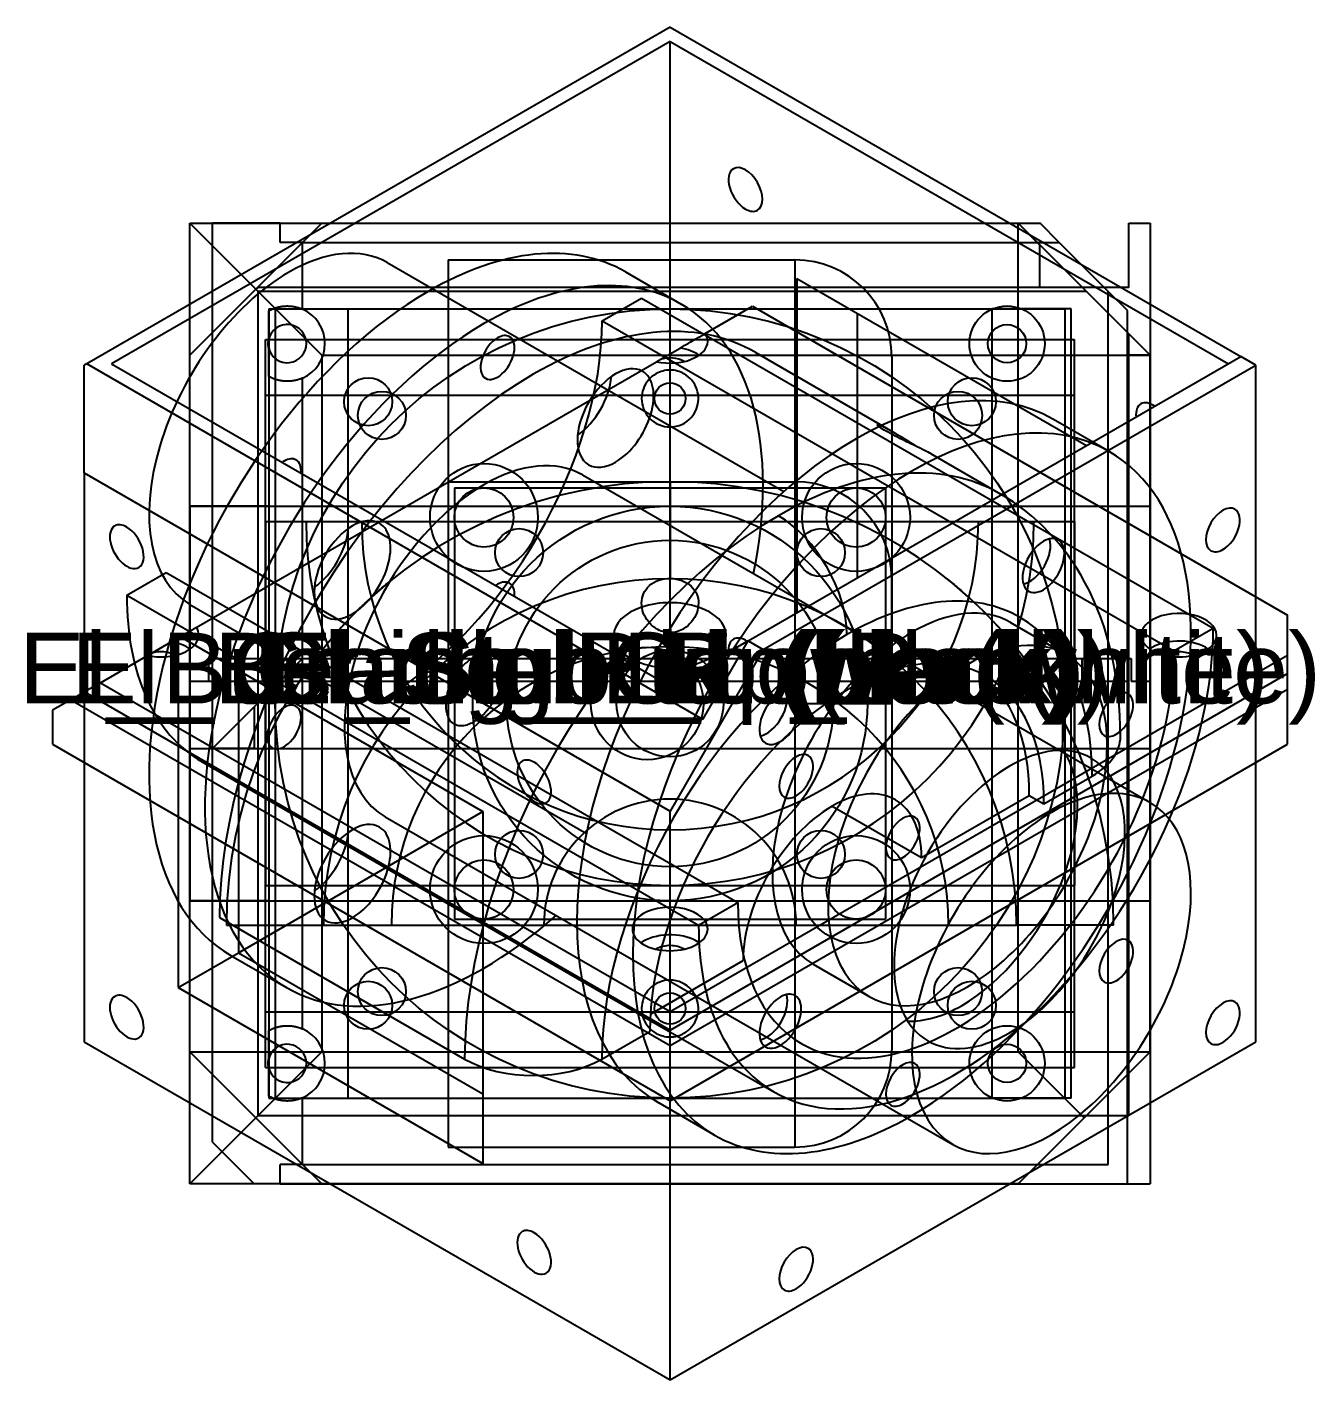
# Model space of a CAD drawing. Header units: millimetres. Extents: x 178.2 to 241.9, y 115 to 182.
import ezdxf
from ezdxf.enums import TextEntityAlignment as Align

# ---------------------------------------------------------------- set-up
doc = ezdxf.new("R2010")
doc.units = ezdxf.units.MM
for name, color, linetype in [('A_05_Cradle_Cradle_Hub', 7, 'CONTINUOUS'), ('A_05_Cradle_Cradle_Lid', 7, 'CONTINUOUS'), ('A_05_Cradle_El_Bearing_Cap_R', 7, 'CONTINUOUS'), ('A_05_Cradle_El_Bushing_R_Lower', 7, 'CONTINUOUS'), ('A_05_Cradle_El_Stub_L', 7, 'CONTINUOUS'), ('A_05_Cradle_El_Stub_R', 7, 'CONTINUOUS'), ('V_05_Cradle_Cradle_Hub_0', 7, 'CONTINUOUS'), ('V_05_Cradle_Cradle_Hub_1', 7, 'CONTINUOUS'), ('V_05_Cradle_Cradle_Hub_2', 7, 'CONTINUOUS'), ('V_05_Cradle_Cradle_Hub_3', 7, 'CONTINUOUS'), ('V_05_Cradle_Cradle_Lid_0', 7, 'CONTINUOUS'), ('V_05_Cradle_Cradle_Lid_1', 7, 'CONTINUOUS'), ('V_05_Cradle_Cradle_Lid_2', 7, 'CONTINUOUS'), ('V_05_Cradle_Cradle_Lid_3', 7, 'CONTINUOUS'), ('V_05_Cradle_El_Bearing_Cap_R_0', 7, 'CONTINUOUS'), ('V_05_Cradle_El_Bearing_Cap_R_1', 7, 'CONTINUOUS'), ('V_05_Cradle_El_Bearing_Cap_R_2', 7, 'CONTINUOUS'), ('V_05_Cradle_El_Bearing_Cap_R_3', 7, 'CONTINUOUS'), ('V_05_Cradle_El_Bushing_R_Lower_0', 7, 'CONTINUOUS'), ('V_05_Cradle_El_Bushing_R_Lower_1', 7, 'CONTINUOUS'), ('V_05_Cradle_El_Bushing_R_Lower_2', 7, 'CONTINUOUS'), ('V_05_Cradle_El_Bushing_R_Lower_3', 7, 'CONTINUOUS'), ('V_05_Cradle_El_Stub_L_0', 7, 'CONTINUOUS'), ('V_05_Cradle_El_Stub_L_1', 7, 'CONTINUOUS'), ('V_05_Cradle_El_Stub_L_2', 7, 'CONTINUOUS'), ('V_05_Cradle_El_Stub_L_3', 7, 'CONTINUOUS'), ('V_05_Cradle_El_Stub_R_0', 7, 'CONTINUOUS'), ('V_05_Cradle_El_Stub_R_1', 7, 'CONTINUOUS'), ('V_05_Cradle_El_Stub_R_2', 7, 'CONTINUOUS'), ('V_05_Cradle_El_Stub_R_3', 7, 'CONTINUOUS')]:
    doc.layers.add(name, color=color, linetype=linetype)
doc.styles.get("Standard").update_dxf_attribs({"font": 'arial.ttf'})

msp = doc.modelspace()

# ---------------------------------------------------------------- linework, layer by layer
at = {"layer": 'V_05_Cradle_Cradle_Hub_0'}
for p, q in [((232.694, 172.25), (233.75, 172.25)), ((232.694, 169.083), (232.694, 172.25)), ((233.75, 172.25), (233.75, 165.727)), ((186.25, 165.727), (189.512, 168.988)), ((189.606, 169.083), (189.512, 168.988)), ((192.773, 165.727), (189.512, 168.988)), ((232.694, 169.083), (189.606, 169.083)), ((186.25, 124.75), (186.25, 165.727)), ((192.773, 165.727), (192.773, 131.273)), ((192.773, 165.727), (233.75, 165.727)), ((233.75, 131.273), (233.75, 165.727)), ((199.339, 159.161), (220.661, 159.161)), ((199.339, 159.161), (199.339, 137.839)), ((199.339, 159.161), (220.661, 159.161)), ((199.339, 159.161), (199.339, 137.839)), ((220.661, 159.161), (220.661, 137.839)), ((220.661, 159.161), (220.661, 137.839)), ((199.339, 137.839), (220.661, 137.839)), ((199.339, 137.839), (220.661, 137.839)), ((192.773, 131.273), (186.25, 124.75)), ((192.773, 131.273), (233.75, 131.273)), ((227.227, 124.75), (233.75, 131.273)), ((227.227, 124.75), (186.25, 124.75))]:
    msp.add_line(p, q, dxfattribs=at)
for centre in [(195.75, 162.75), (224.25, 162.75), (195.75, 134.25), (224.25, 134.25)]:
    msp.add_circle(centre, 1.188, dxfattribs=at)
at = {"layer": 'V_05_Cradle_Cradle_Hub_1'}
for p, q in [((186.25, 131.273), (186.25, 172.25)), ((186.25, 172.25), (189.606, 168.894)), ((186.25, 172.25), (227.227, 172.25)), ((230.583, 168.894), (227.227, 172.25)), ((189.606, 168.894), (189.606, 128.106)), ((189.606, 168.894), (230.583, 168.894)), ((230.583, 168.894), (232.694, 166.782)), ((190.472, 168.028), (190.472, 128.972)), ((190.472, 168.028), (229.528, 168.028)), ((229.528, 168.028), (229.528, 128.972)), ((233.75, 165.727), (232.694, 166.782)), ((232.694, 165.727), (232.694, 166.782)), ((232.694, 131.273), (232.694, 165.727)), ((233.75, 165.727), (232.694, 165.727)), ((233.75, 131.273), (233.75, 165.727)), ((186.25, 131.273), (189.512, 128.012)), ((232.694, 131.273), (233.75, 131.273)), ((232.694, 128.106), (232.694, 131.273)), ((233.75, 131.273), (233.75, 124.75)), ((190.472, 128.972), (229.528, 128.972)), ((189.606, 128.106), (189.512, 128.012)), ((192.773, 124.75), (189.512, 128.012)), ((232.694, 128.106), (189.606, 128.106)), ((192.773, 124.75), (233.75, 124.75))]:
    msp.add_line(p, q, dxfattribs=at)
msp.add_circle((210, 148.5), 2.639, dxfattribs=at)
at = {"layer": 'V_05_Cradle_Cradle_Hub_2'}
for p, q in [((192.773, 172.25), (186.25, 165.727)), ((192.773, 172.25), (227.227, 172.25)), ((227.227, 131.273), (227.227, 172.25)), ((227.227, 172.25), (228.282, 171.194)), ((228.282, 171.194), (228.282, 169.083)), ((230.394, 169.083), (228.282, 169.083)), ((229.528, 169.083), (228.282, 169.083)), ((230.394, 169.083), (233.75, 165.727)), ((186.25, 131.273), (186.25, 165.727)), ((233.75, 165.727), (233.75, 131.273)), ((192.773, 124.75), (186.25, 131.273)), ((186.25, 131.273), (227.227, 131.273)), ((230.488, 128.012), (227.227, 131.273)), ((230.488, 128.012), (233.75, 131.273)), ((230.488, 128.012), (227.227, 124.75)), ((192.773, 124.75), (227.227, 124.75))]:
    msp.add_line(p, q, dxfattribs=at)
for centre, radius in [((195.072, 163.428), 1.188), ((224.928, 163.428), 1.188), ((202.536, 155.964), 1.188), ((217.464, 155.964), 1.188), ((210, 148.5), 8.075), ((202.536, 141.036), 1.188), ((217.464, 141.036), 1.188), ((195.072, 133.572), 1.188), ((224.928, 133.572), 1.188)]:
    msp.add_circle(centre, radius, dxfattribs=at)
at = {"layer": 'V_05_Cradle_Cradle_Hub_3'}
for p, q in [((210, 181.957), (181.159, 165.306)), ((210, 181.957), (238.229, 165.66)), ((210, 181.251), (182.384, 165.306)), ((210, 181.251), (237.616, 165.306)), ((210, 149.362), (210, 181.251)), ((216.27, 169.529), (230.6, 161.255)), ((216.27, 169.529), (216.27, 152.982)), ((219.255, 167.806), (219.255, 154.705)), ((181.159, 165.306), (181.025, 165.229)), ((211.627, 147.716), (181.159, 165.306)), ((182.384, 165.306), (210, 149.362)), ((213.866, 151.594), (238.229, 165.66)), ((238.975, 165.229), (238.229, 165.66)), ((181.025, 159.903), (181.025, 165.229)), ((214.613, 151.163), (238.975, 165.229)), ((238.975, 131.771), (238.975, 165.229)), ((181.025, 159.903), (181.025, 131.771)), ((181.025, 159.903), (210, 143.174)), ((185.668, 151.861), (200.745, 143.156)), ((185.668, 151.861), (185.668, 134.452)), ((213.866, 151.594), (210, 149.362)), ((211.627, 147.716), (213.866, 151.594)), ((213.866, 151.594), (214.613, 151.163)), ((214.613, 151.163), (210, 143.174)), ((188.653, 150.138), (188.653, 136.175)), ((188.653, 136.175), (200.745, 143.156)), ((200.745, 143.156), (200.745, 125.747)), ((210, 115.043), (210, 143.174)), ((185.668, 134.452), (188.653, 136.175)), ((188.653, 136.175), (200.745, 129.194)), ((185.668, 134.452), (200.745, 125.747)), ((181.025, 131.771), (210, 115.043)), ((210, 115.043), (238.975, 131.771))]:
    msp.add_line(p, q, dxfattribs=at)
for centre, major_axis, start_param, end_param in [((213.732, 173.925), (-0.594, 1.028), 0, 2.356194), ((213.732, 173.925), (-0.594, 1.028), 3.141593, 0), ((213.732, 173.925), (-0.594, 1.028), 2.356194, 3.141593), ((201.47, 165.614), (-0.594, -1.028), 0, 3.141593), ((201.47, 165.614), (-0.594, -1.028), 3.141593, 3.926991), ((201.47, 165.614), (-0.594, -1.028), 3.926991, 0), ((233.884, 162.29), (-0.594, 1.028), 0, 0.891123), ((233.884, 162.29), (-0.594, 1.028), 5.392063, 0), ((190.914, 159.519), (-0.594, -1.028), 3.141593, 3.926991), ((190.914, 159.519), (-0.594, -1.028), 3.926991, 4.032715), ((190.914, 159.519), (-0.594, -1.028), 2.25047, 3.141593), ((237.349, 157.087), (0.594, 1.028), 0, -3.141593), ((237.349, 157.087), (0.594, 1.028), -2.356194, 0), ((183.13, 156.257), (0.594, -1.028), -3.141593, 0), ((183.13, 156.257), (0.594, -1.028), -3.926991, -3.141593), ((183.13, 156.257), (0.594, -1.028), 0, -3.926991), ((237.349, 157.087), (0.594, 1.028), -3.141593, -2.356194), ((201.47, 153.425), (-0.594, -1.028), 3.926991, 4.032715), ((201.47, 153.425), (-0.594, -1.028), 3.141593, 3.926991), ((201.47, 153.425), (-0.594, -1.028), 2.25047, 3.141593), ((213.732, 150.655), (-0.594, 1.028), 0, 0.891123), ((213.732, 150.655), (-0.594, 1.028), 5.392063, 0), ((232.072, 147.945), (0.594, 1.028), 0, -3.141593), ((232.072, 147.945), (0.594, 1.028), -2.356194, 0), ((190.914, 147.331), (-0.594, -1.028), 3.926991, 0), ((190.914, 147.331), (-0.594, -1.028), 0, 3.141593), ((190.914, 147.331), (-0.594, -1.028), 3.141593, 3.926991), ((226.794, 138.804), (4.037, 6.993), 0, -3.141593), ((232.072, 147.945), (0.594, 1.028), -3.141593, -2.356194), ((216.238, 144.898), (0.594, 1.028), 0, -3.141593), ((216.238, 144.898), (0.594, 1.028), -2.356194, 0), ((224.446, 140.159), (4.037, 6.993), -2.356194, -0.294958), ((203.282, 144.622), (0.594, -1.028), -3.141593, 0), ((203.282, 144.622), (0.594, -1.028), -3.926991, -3.141593), ((203.282, 144.622), (0.594, -1.028), 0, -3.926991), ((226.794, 138.804), (4.037, 6.993), -2.356194, 0), ((216.238, 144.898), (0.594, 1.028), -3.141593, -2.356194), ((221.516, 141.851), (0.594, 1.028), 0, -3.141593), ((221.516, 141.851), (0.594, 1.028), -2.356194, 0), ((221.516, 141.851), (0.594, 1.028), -3.141593, -2.356194), ((232.072, 135.757), (0.594, 1.028), 0, -3.141593), ((232.072, 135.757), (0.594, 1.028), -2.356194, 0), ((232.072, 135.757), (0.594, 1.028), -3.141593, -2.356194), ((183.13, 132.987), (0.594, -1.028), -3.141593, 0), ((183.13, 132.987), (0.594, -1.028), -3.926991, -3.141593), ((183.13, 132.987), (0.594, -1.028), 0, -3.926991), ((237.349, 132.71), (0.594, 1.028), 0, -3.141593), ((224.446, 140.159), (4.037, 6.993), -2.846635, -2.356194), ((237.349, 132.71), (0.594, 1.028), -2.356194, 0), ((226.794, 138.804), (4.037, 6.993), -3.141593, -2.356194), ((237.349, 132.71), (0.594, 1.028), -3.141593, -2.356194), ((221.516, 129.663), (0.594, 1.028), 0, -3.141593), ((221.516, 129.663), (0.594, 1.028), -2.356194, 0), ((221.516, 129.663), (0.594, 1.028), -3.141593, -2.356194), ((203.282, 121.351), (0.594, -1.028), -3.926991, -3.141593), ((203.282, 121.351), (0.594, -1.028), -3.141593, 0), ((203.282, 121.351), (0.594, -1.028), 0, -3.926991), ((216.238, 120.521), (0.594, 1.028), 0, -3.141593), ((216.238, 120.521), (0.594, 1.028), -2.356194, 0), ((216.238, 120.521), (0.594, 1.028), -3.141593, -2.356194)]:
    msp.add_ellipse(centre, major_axis=major_axis, ratio=0.57735, start_param=start_param, end_param=end_param, dxfattribs=at)
at = {"layer": 'V_05_Cradle_Cradle_Lid_0'}
for p, q in [((191.829, 150.725), (190.716, 149.612)), ((191.829, 150.725), (231.675, 150.725)), ((231.675, 149.612), (231.675, 150.725)), ((190.716, 149.612), (189.437, 148.333)), ((190.716, 149.612), (232.621, 149.612)), ((232.621, 146.275), (232.621, 149.612)), ((187.379, 146.275), (189.437, 148.333)), ((189.437, 148.333), (189.437, 146.275)), ((189.437, 146.275), (187.379, 146.275)), ((189.437, 146.275), (232.621, 146.275))]:
    msp.add_line(p, q, dxfattribs=at)
at = {"layer": 'V_05_Cradle_Cradle_Lid_1'}
for p, q in [((187.379, 126.808), (187.379, 172.25)), ((190.716, 172.25), (187.379, 172.25)), ((190.716, 171.304), (190.716, 172.25)), ((190.716, 172.25), (228.305, 172.25)), ((229.251, 171.304), (228.305, 172.25)), ((191.829, 171.304), (190.716, 171.304)), ((191.829, 168.002), (191.829, 171.304)), ((191.829, 171.304), (229.251, 171.304)), ((231.675, 168.88), (229.251, 171.304)), ((232.621, 167.934), (231.675, 168.88)), ((231.675, 125.696), (231.675, 168.88)), ((190.154, 166.526), (190.154, 167.92)), ((232.621, 124.75), (232.621, 167.934)), ((190.154, 164.677), (190.154, 166.072)), ((191.829, 132.404), (191.829, 164.596)), ((190.154, 130.928), (190.154, 132.323)), ((190.154, 129.08), (190.154, 130.474)), ((191.829, 125.696), (191.829, 128.998)), ((187.379, 126.808), (189.437, 124.75)), ((190.716, 124.75), (190.716, 125.696)), ((191.829, 125.696), (190.716, 125.696)), ((191.829, 125.696), (231.675, 125.696)), ((190.716, 124.75), (189.437, 124.75)), ((190.716, 124.75), (232.621, 124.75))]:
    msp.add_line(p, q, dxfattribs=at)
for centre, radius in [((226.67, 166.299), 1.863), ((226.67, 166.299), 0.946), ((208.871, 148.5), 2.781), ((226.67, 130.701), 1.863), ((226.67, 130.701), 0.946)]:
    msp.add_circle(centre, radius, dxfattribs=at)
for centre, radius, start, end in [((191.072, 166.299), 1.863, -66.05414, 66.05414), ((191.072, 166.299), 0.946, -166.11496, 166.11496), ((191.072, 130.701), 1.863, -66.05414, 66.05414), ((191.072, 130.701), 0.946, -166.11496, 166.11496)]:
    msp.add_arc(centre, radius, start, end, dxfattribs=at)
for points, degree in [([(190.154, 167.92), (190.265, 167.978), (190.378, 168.028), (190.495, 168.07), (190.614, 168.105), (190.735, 168.131), (190.858, 168.15), (190.982, 168.16), (191.106, 168.162), (191.23, 168.155), (191.353, 168.141), (191.475, 168.118), (191.596, 168.087), (191.714, 168.048), (191.829, 168.002)], 1), ([(190.127, 166.299), (190.127, 166.414), (190.154, 166.526)], 2), ([(190.154, 166.072), (190.127, 166.183), (190.127, 166.299)], 2), ([(191.829, 164.596), (191.714, 164.549), (191.596, 164.51), (191.475, 164.479), (191.353, 164.457), (191.23, 164.442), (191.106, 164.436), (190.982, 164.438), (190.858, 164.448), (190.735, 164.466), (190.614, 164.493), (190.495, 164.527), (190.378, 164.569), (190.265, 164.62), (190.154, 164.677)], 1), ([(190.154, 132.323), (190.265, 132.38), (190.378, 132.431), (190.495, 132.473), (190.614, 132.507), (190.735, 132.534), (190.858, 132.552), (190.982, 132.562), (191.106, 132.564), (191.23, 132.558), (191.353, 132.543), (191.475, 132.521), (191.596, 132.49), (191.714, 132.451), (191.829, 132.404)], 1), ([(190.127, 130.701), (190.127, 130.817), (190.154, 130.928)], 2), ([(190.154, 130.474), (190.127, 130.586), (190.127, 130.701)], 2), ([(191.829, 128.998), (191.714, 128.952), (191.596, 128.913), (191.475, 128.882), (191.353, 128.859), (191.23, 128.845), (191.106, 128.838), (190.982, 128.84), (190.858, 128.85), (190.735, 128.869), (190.614, 128.895), (190.495, 128.93), (190.378, 128.972), (190.265, 129.022), (190.154, 129.08)], 1)]:
    msp.add_open_spline(points, degree=degree, dxfattribs=at)
at = {"layer": 'V_05_Cradle_Cradle_Lid_2'}
for p, q in [((187.196, 149.612), (187.196, 150.725)), ((187.196, 150.725), (230.38, 150.725)), ((230.38, 149.612), (230.38, 150.725)), ((230.38, 150.725), (232.804, 150.725)), ((232.804, 150.725), (232.804, 149.612)), ((186.25, 146.275), (186.25, 149.612)), ((186.25, 149.612), (229.434, 149.612)), ((229.434, 146.275), (229.434, 149.612)), ((229.434, 149.612), (230.38, 149.612)), ((232.804, 149.612), (233.75, 149.612)), ((233.75, 149.612), (233.75, 146.275)), ((186.25, 146.275), (229.434, 146.275)), ((229.434, 146.275), (233.75, 146.275))]:
    msp.add_line(p, q, dxfattribs=at)
at = {"layer": 'V_05_Cradle_Cradle_Lid_3'}
for p, q in [((211.739, 166.798), (214.074, 168.146)), ((214.074, 168.146), (240.536, 152.869)), ((209.511, 165.512), (210.498, 166.081)), ((186.568, 152.265), (209.331, 165.407)), ((240.536, 150.889), (240.536, 152.869)), ((184.34, 150.979), (185.326, 151.549)), ((181.824, 149.526), (184.16, 150.875)), ((210, 133.259), (240.536, 150.889)), ((240.536, 149.981), (240.536, 150.889)), ((210, 132.351), (240.536, 149.981)), ((240.536, 149.208), (240.536, 149.981)), ((181.824, 149.526), (181.037, 149.072)), ((181.824, 149.526), (210, 133.259)), ((180.369, 148.686), (179.464, 148.164)), ((180.369, 148.686), (181.037, 149.072)), ((180.369, 148.686), (210, 131.579)), ((181.037, 149.072), (210, 132.351)), ((210, 131.579), (240.536, 149.208)), ((240.536, 146.484), (240.536, 149.208)), ((179.464, 148.164), (179.464, 146.484)), ((179.464, 146.484), (210, 128.854)), ((210, 128.854), (240.536, 146.484)), ((210, 132.351), (210, 133.259)), ((210, 128.854), (210, 131.579))]:
    msp.add_line(p, q, dxfattribs=at)
for centre, major_axis, start_param, end_param in [((210, 166.411), (-1.863, 0), -3.141593, -2.774129), ((210, 166.411), (-1.863, 0), -5.079853, -3.141593), ((210, 165.044), (-1.863, 0), -2.453143, -1.84108), ((210, 165.044), (-0.946, 0), -2.398905, -1.027738), ((210, 151.879), (2.781, 0), 0, 3.141593), ((235.171, 151.879), (-1.863, 0), -0.785398, 0), ((235.171, 151.879), (-1.863, 0), -3.141593, -0.785398), ((184.829, 151.879), (-1.863, 0), -3.141593, -2.774129), ((184.829, 151.879), (-1.863, 0), -5.079853, -3.141593), ((184.829, 150.512), (-1.863, 0), -2.453143, -1.84108), ((210, 151.879), (2.781, 0), 3.141593, 5.497787), ((210, 151.879), (2.781, 0), 5.497787, 0), ((235.171, 151.879), (-1.863, 0), 0, -3.141593), ((235.171, 150.512), (-1.863, 0), -0.785398, -0.68845), ((235.171, 150.512), (-1.863, 0), -2.453143, -0.785398), ((184.829, 150.512), (-0.946, 0), -2.398905, -1.027738), ((235.171, 150.512), (-0.946, 0), -0.785398, -0.742688), ((235.171, 150.512), (-0.946, 0), -2.398905, -0.785398), ((210, 148.7), (2.781, 0), 1.428899, 1.712693), ((210, 137.346), (-1.863, 0), -0.785398, 0), ((210, 137.346), (-1.863, 0), -3.141593, -0.785398), ((210, 137.346), (-1.863, 0), 0, -3.141593), ((210, 135.979), (-1.863, 0), -0.785398, -0.68845), ((210, 135.979), (-1.863, 0), -2.453143, -0.785398), ((210, 135.979), (-0.946, 0), -2.398905, -0.785398), ((210, 135.979), (-0.946, 0), -0.785398, -0.742688)]:
    msp.add_ellipse(centre, major_axis=major_axis, ratio=0.57735, start_param=start_param, end_param=end_param, dxfattribs=at)
for points in [[(210.498, 166.081), (210.777, 166.242), (211.037, 166.392), (211.252, 166.517), (211.313, 166.552), (211.37, 166.585), (211.424, 166.616), (211.477, 166.646), (211.526, 166.675), (211.571, 166.701), (211.592, 166.713), (211.613, 166.725), (211.635, 166.737), (211.653, 166.748), (211.672, 166.759), (211.69, 166.77), (211.707, 166.779), (211.723, 166.788), (211.739, 166.798)], [(185.326, 151.549), (185.606, 151.71), (185.866, 151.86), (186.081, 151.984), (186.142, 152.019), (186.199, 152.052), (186.253, 152.084), (186.306, 152.114), (186.355, 152.142), (186.4, 152.168), (186.421, 152.181), (186.442, 152.193), (186.464, 152.205), (186.482, 152.216), (186.501, 152.227), (186.519, 152.237), (186.536, 152.247), (186.552, 152.256), (186.568, 152.265)]]:
    msp.add_open_spline(points, degree=3, knots=[1.0556822, 1.0556822, 1.0556822, 1.0556822, 1.5222063, 1.5222063, 1.5222063, 1.6554989, 1.6554989, 1.6554989, 1.7887915, 1.7887915, 1.7887915, 1.8554378, 1.8554378, 1.8554378, 1.9220842, 1.9220842, 1.9220842, 1.9887305, 1.9887305, 1.9887305, 1.9887305], dxfattribs=at)
for points, degree in [([(209.331, 165.408), (209.413, 165.455), (209.511, 165.512)], 2), ([(209.331, 165.407), (209.331, 165.408)], 1), ([(184.16, 150.875), (184.242, 150.922), (184.34, 150.979)], 2), ([(184.16, 150.875), (184.16, 150.875)], 1)]:
    msp.add_open_spline(points, degree=degree, dxfattribs=at)
at = {"layer": 'V_05_Cradle_El_Bearing_Cap_R_0'}
for p, q in [((199.029, 159.471), (216.171, 159.471)), ((211.406, 153.463), (211.406, 153.463)), ((199.029, 137.529), (216.171, 137.529))]:
    msp.add_line(p, q, dxfattribs=at)
msp.add_arc((216.171, 154.671), 4.8, 0, 90, dxfattribs=at)
for points in [[(199.029, 159.471), (199.029, 159.333), (199.029, 158.921), (199.029, 158.24), (199.029, 157.298), (199.029, 156.108), (199.029, 154.684), (199.029, 153.044), (199.029, 151.21), (199.029, 149.203), (199.029, 147.049), (199.029, 144.776), (199.029, 142.412), (199.029, 139.986), (199.029, 137.529)], [(216.171, 159.471), (216.171, 159.333), (216.171, 158.921), (216.171, 158.24), (216.171, 157.298), (216.171, 156.108), (216.171, 154.684), (216.171, 153.044), (216.171, 151.21), (216.171, 149.203), (216.171, 147.049), (216.171, 144.776), (216.171, 142.412), (216.171, 139.986), (216.171, 137.529)], [(220.971, 151.311), (220.971, 151.761), (220.971, 152.18), (220.971, 152.57), (220.971, 152.928), (220.971, 153.255), (220.971, 153.549), (220.971, 153.81), (220.971, 154.037), (220.971, 154.23), (220.971, 154.388), (220.971, 154.512), (220.971, 154.6), (220.971, 154.653), (220.971, 154.671)], [(220.971, 154.671), (220.971, 154.563), (220.971, 154.241), (220.971, 153.709), (220.971, 152.974), (220.971, 152.044), (220.971, 150.931), (220.971, 149.65), (220.971, 148.217), (220.971, 146.649), (220.971, 144.967), (220.971, 143.191), (220.971, 141.343), (220.971, 139.448), (220.971, 137.529)], [(220.971, 151.311), (220.971, 151.225), (220.971, 150.966), (220.971, 150.538), (220.971, 149.946), (220.971, 149.199), (220.971, 148.304), (220.971, 147.275), (220.971, 146.122), (220.971, 144.862), (220.971, 143.509), (220.971, 142.081), (220.971, 140.596), (220.971, 139.072), (220.971, 137.529)], [(216.171, 137.529), (216.709, 137.529), (217.239, 137.529), (217.757, 137.529), (218.254, 137.529), (218.725, 137.529), (219.164, 137.529), (219.565, 137.529), (219.924, 137.529), (220.235, 137.529), (220.496, 137.529), (220.702, 137.529), (220.851, 137.529), (220.941, 137.529), (220.971, 137.529)]]:
    msp.add_open_spline(points, degree=1, dxfattribs=at)
for points, knots in [([(208.594, 153.463), (208.593, 153.784), (208.721, 154.102), (208.988, 154.333), (209.242, 154.557), (209.625, 154.69), (210.014, 154.685), (210.414, 154.683), (210.803, 154.537), (211.051, 154.297), (211.292, 154.069), (211.407, 153.768), (211.406, 153.463)], [0, 0, 0, 0, 0.1243212, 0.1243212, 0.1243212, 0.2445828, 0.2445828, 0.2445828, 0.3682305, 0.3682305, 0.3682305, 0.4862493, 0.4862493, 0.4862493, 0.4862493]), ([(211.406, 153.463), (211.405, 153.146), (211.288, 152.821), (211.069, 152.546), (210.965, 152.415), (210.838, 152.301), (210.687, 152.205), (210.49, 152.081), (210.248, 152.002), (210, 152.003), (209.755, 152.002), (209.515, 152.079), (209.319, 152.201), (209.164, 152.299), (209.034, 152.415), (208.928, 152.55), (208.711, 152.824), (208.595, 153.148), (208.594, 153.463)], [0.4862493, 0.4862493, 0.4862493, 0.4862493, 0.6088352, 0.6088352, 0.6088352, 0.6667408, 0.6667408, 0.6667408, 0.7432668, 0.7432668, 0.7432668, 0.8189429, 0.8189429, 0.8189429, 0.87824, 0.87824, 0.87824, 1, 1, 1, 1])]:
    msp.add_open_spline(points, degree=3, knots=knots, dxfattribs=at)
at = {"layer": 'V_05_Cradle_El_Bearing_Cap_R_1'}
for p, q in [((199.029, 170.442), (216.171, 170.442)), ((199.029, 126.558), (216.171, 126.558))]:
    msp.add_line(p, q, dxfattribs=at)
for centre in [(210, 163.585), (210, 133.415)]:
    msp.add_circle(centre, 0.771, dxfattribs=at)
for centre, radius, start, end in [((216.171, 165.642), 4.8, 0, 90), ((210, 133.415), 1.406, 176.64793, 180), ((216.171, 131.358), 4.8, -90, 0)]:
    msp.add_arc(centre, radius, start, end, dxfattribs=at)
for points in [[(199.029, 170.442), (199.029, 170.304), (199.029, 169.892), (199.029, 169.211), (199.029, 168.269), (199.029, 167.079), (199.029, 165.655), (199.029, 164.015), (199.029, 162.181), (199.029, 160.174), (199.029, 158.02), (199.029, 155.747), (199.029, 153.383), (199.029, 150.957), (199.029, 148.5)], [(216.171, 170.442), (216.171, 170.304), (216.171, 169.892), (216.171, 169.211), (216.171, 168.269), (216.171, 167.079), (216.171, 165.655), (216.171, 164.015), (216.171, 162.181), (216.171, 160.174), (216.171, 158.02), (216.171, 155.747), (216.171, 153.383), (216.171, 150.957), (216.171, 148.5)], [(220.971, 165.642), (220.971, 165.535), (220.971, 165.213), (220.971, 164.68), (220.971, 163.945), (220.971, 163.015), (220.971, 161.902), (220.971, 160.621), (220.971, 159.188), (220.971, 157.62), (220.971, 155.938), (220.971, 154.162), (220.971, 152.315), (220.971, 150.419), (220.971, 148.5)], [(220.971, 162.282), (220.971, 162.196), (220.971, 161.937), (220.971, 161.509), (220.971, 160.918), (220.971, 160.17), (220.971, 159.276), (220.971, 158.246), (220.971, 157.093), (220.971, 155.833), (220.971, 154.48), (220.971, 153.052), (220.971, 151.567), (220.971, 150.043), (220.971, 148.5)], [(199.029, 148.5), (199.029, 146.043), (199.029, 143.617), (199.029, 141.253), (199.029, 138.98), (199.029, 136.826), (199.029, 134.819), (199.029, 132.985), (199.029, 131.345), (199.029, 129.921), (199.029, 128.731), (199.029, 127.789), (199.029, 127.108), (199.029, 126.696), (199.029, 126.558)], [(216.171, 148.5), (216.171, 146.043), (216.171, 143.617), (216.171, 141.253), (216.171, 138.98), (216.171, 136.826), (216.171, 134.819), (216.171, 132.985), (216.171, 131.345), (216.171, 129.921), (216.171, 128.731), (216.171, 127.789), (216.171, 127.108), (216.171, 126.696), (216.171, 126.558)], [(216.171, 148.5), (216.709, 148.5), (217.239, 148.5), (217.757, 148.5), (218.254, 148.5), (218.725, 148.5), (219.164, 148.5), (219.565, 148.5), (219.924, 148.5), (220.235, 148.5), (220.496, 148.5), (220.702, 148.5), (220.851, 148.5), (220.941, 148.5), (220.971, 148.5)], [(220.971, 148.5), (220.971, 146.581), (220.971, 144.685), (220.971, 142.838), (220.971, 141.062), (220.971, 139.38), (220.971, 137.812), (220.971, 136.379), (220.971, 135.098), (220.971, 133.985), (220.971, 133.055), (220.971, 132.32), (220.971, 131.787), (220.971, 131.465), (220.971, 131.358)], [(220.971, 148.5), (220.971, 146.957), (220.971, 145.433), (220.971, 143.948), (220.971, 142.52), (220.971, 141.167), (220.971, 139.907), (220.971, 138.754), (220.971, 137.724), (220.971, 136.83), (220.971, 136.082), (220.971, 135.491), (220.971, 135.063), (220.971, 134.804), (220.971, 134.718)]]:
    msp.add_open_spline(points, degree=1, dxfattribs=at)
for points, knots in [([(208.594, 163.585), (208.595, 163.92), (208.712, 164.241), (208.931, 164.498), (209.037, 164.623), (209.166, 164.729), (209.32, 164.815), (209.516, 164.925), (209.755, 164.992), (210, 164.991), (210.248, 164.992), (210.49, 164.923), (210.688, 164.811), (210.843, 164.722), (210.974, 164.614), (211.079, 164.486), (211.301, 164.219), (211.415, 163.887), (211.405, 163.541), (211.396, 163.228), (211.277, 162.9), (211.041, 162.64), (210.792, 162.362), (210.407, 162.18), (210.012, 162.18), (209.625, 162.174), (209.244, 162.341), (208.99, 162.607), (208.722, 162.884), (208.593, 163.246), (208.594, 163.585)], [0, 0, 0, 0, 0.122393, 0.122393, 0.122393, 0.181125, 0.181125, 0.181125, 0.256725, 0.256725, 0.256725, 0.333319, 0.333319, 0.333319, 0.393096, 0.393096, 0.393096, 0.51912, 0.51912, 0.51912, 0.63354, 0.63354, 0.63354, 0.75567, 0.75567, 0.75567, 0.875264, 0.875264, 0.875264, 1, 1, 1, 1]), ([(208.594, 133.415), (208.593, 133.753), (208.721, 134.114), (208.988, 134.39), (209.242, 134.658), (209.625, 134.827), (210.014, 134.82), (210.414, 134.819), (210.803, 134.632), (211.051, 134.348), (211.281, 134.09), (211.396, 133.767), (211.405, 133.459), (211.415, 133.108), (211.298, 132.771), (211.069, 132.502), (210.965, 132.379), (210.838, 132.274), (210.687, 132.189), (210.49, 132.077), (210.248, 132.008), (210, 132.009), (209.755, 132.008), (209.515, 132.075), (209.319, 132.185), (209.164, 132.272), (209.034, 132.379), (208.928, 132.506), (208.711, 132.763), (208.595, 133.081), (208.594, 133.415)], [0, 0, 0, 0, 0.124321, 0.124321, 0.124321, 0.244583, 0.244583, 0.244583, 0.368231, 0.368231, 0.368231, 0.480872, 0.480872, 0.480872, 0.608835, 0.608835, 0.608835, 0.666741, 0.666741, 0.666741, 0.743267, 0.743267, 0.743267, 0.818943, 0.818943, 0.818943, 0.87824, 0.87824, 0.87824, 1, 1, 1, 1])]:
    msp.add_open_spline(points, degree=3, knots=knots, dxfattribs=at)
at = {"layer": 'V_05_Cradle_El_Bearing_Cap_R_2'}
for p, q in [((192.858, 137.529), (196.218, 137.529)), ((196.218, 137.529), (203.76, 137.529)), ((216.24, 137.529), (223.782, 137.529)), ((223.782, 137.529), (227.142, 137.529))]:
    msp.add_line(p, q, dxfattribs=at)
for radius, start, end in [(21.942, 90, 180), (21.942, 90, 180), (21.942, 0, 90), (21.942, 0, 90), (17.142, 90, 180), (17.142, 0, 90), (13.782, 90, 180), (13.782, 0, 90), (6.24, 90, 180), (6.24, 0, 90)]:
    msp.add_arc((210, 137.529), radius, start, end, dxfattribs=at)
for points, degree, knots in [([(210, 159.471), (210, 159.456), (210, 159.441), (210, 159.396), (210, 159.351), (210, 159.276), (210, 159.202), (210, 159.099), (210, 158.996), (210, 158.866), (210, 158.735), (210, 158.58), (210, 158.424), (210, 158.245), (210, 158.065), (210, 157.865), (210, 157.664), (210, 157.444), (210, 157.225), (210, 156.989), (210, 156.754), (210, 156.505), (210, 156.257), (210, 155.998), (210, 155.739), (210, 155.211), (210, 154.671)], 2, [0, 0, 0, 0.1122, 0.1122, 0.224399, 0.224399, 0.336599, 0.336599, 0.448799, 0.448799, 0.560999, 0.560999, 0.673198, 0.673198, 0.785398, 0.785398, 0.897598, 0.897598, 1.009798, 1.009798, 1.121997, 1.121997, 1.234197, 1.234197, 1.346397, 1.346397, 1.570796, 1.570796, 1.570796]), ([(195.53, 154.024), (195.733, 154.202), (195.921, 154.359), (196.061, 154.474), (196.226, 154.61), (196.321, 154.685), (196.32, 154.685)], 3, [0.0752951, 0.0752951, 0.0752951, 0.0752951, 0.1524415, 0.1524415, 0.1524415, 0.2431282, 0.2431282, 0.2431282, 0.2431282]), ([(223.68, 154.685), (223.679, 154.685), (223.774, 154.61), (223.939, 154.475), (224.08, 154.359), (224.269, 154.2), (224.473, 154.021)], 3, [0.7568692, 0.7568692, 0.7568692, 0.7568692, 0.8475054, 0.8475054, 0.8475054, 0.9251452, 0.9251452, 0.9251452, 0.9251452]), ([(188.058, 137.529), (188.073, 137.529), (188.088, 137.529), (188.133, 137.529), (188.178, 137.529), (188.253, 137.529), (188.327, 137.529), (188.43, 137.529), (188.533, 137.529), (188.663, 137.529), (188.794, 137.529), (188.949, 137.529), (189.105, 137.529), (189.284, 137.529), (189.464, 137.529), (189.664, 137.529), (189.865, 137.529), (190.085, 137.529), (190.304, 137.529), (190.54, 137.529), (190.775, 137.529), (191.024, 137.529), (191.272, 137.529), (191.531, 137.529), (191.79, 137.529), (192.318, 137.529), (192.858, 137.529)], 2, [0, 0, 0, 0.1122, 0.1122, 0.224399, 0.224399, 0.336599, 0.336599, 0.448799, 0.448799, 0.560999, 0.560999, 0.673198, 0.673198, 0.785398, 0.785398, 0.897598, 0.897598, 1.009798, 1.009798, 1.121997, 1.121997, 1.234197, 1.234197, 1.346397, 1.346397, 1.570796, 1.570796, 1.570796]), ([(231.942, 137.529), (231.927, 137.529), (231.912, 137.529), (231.867, 137.529), (231.822, 137.529), (231.747, 137.529), (231.673, 137.529), (231.57, 137.529), (231.467, 137.529), (231.337, 137.529), (231.206, 137.529), (231.051, 137.529), (230.895, 137.529), (230.716, 137.529), (230.536, 137.529), (230.336, 137.529), (230.135, 137.529), (229.915, 137.529), (229.696, 137.529), (229.46, 137.529), (229.225, 137.529), (228.976, 137.529), (228.728, 137.529), (228.469, 137.529), (228.21, 137.529), (227.682, 137.529), (227.142, 137.529)], 2, [3.141593, 3.141593, 3.141593, 3.253792, 3.253792, 3.365992, 3.365992, 3.478192, 3.478192, 3.590392, 3.590392, 3.702591, 3.702591, 3.814791, 3.814791, 3.926991, 3.926991, 4.039191, 4.039191, 4.15139, 4.15139, 4.26359, 4.26359, 4.37579, 4.37579, 4.48799, 4.48799, 4.712389, 4.712389, 4.712389])]:
    msp.add_open_spline(points, degree=degree, knots=knots, dxfattribs=at)
for points, degree in [([(223.683, 154.682), (223.68, 154.685), (223.68, 154.685)], 2), ([(195.527, 154.021), (195.529, 154.022)], 1), ([(193.826, 152.357), (194.07, 152.624), (194.407, 152.975), (194.768, 153.322)], 3), ([(194.915, 153.463), (194.991, 153.535)], 1), ([(195.23, 153.756), (195.353, 153.867)], 1), ([(224.745, 153.778), (224.838, 153.693)], 1), ([(225.084, 153.464), (225.085, 153.463)], 1), ([(225.116, 153.434), (225.229, 153.326)], 1), ([(225.236, 153.319), (225.361, 153.197)], 1), ([(225.454, 153.106), (225.515, 153.044)], 1), ([(225.978, 152.567), (225.993, 152.552)], 1), ([(193.513, 152.007), (193.509, 152.003), (193.509, 152.003)], 2), ([(225.993, 152.551), (226.104, 152.434), (226.196, 152.332)], 2)]:
    msp.add_open_spline(points, degree=degree, dxfattribs=at)
at = {"layer": 'V_05_Cradle_El_Bearing_Cap_R_3'}
for p, q in [((214.207, 165.871), (221.019, 161.939)), ((222.911, 160.846), (226.329, 158.873)), ((228.497, 143.538), (230.873, 144.909)), ((222.437, 140.878), (227.77, 143.957)), ((227.77, 143.957), (228.497, 143.538)), ((218.025, 143.426), (222.437, 140.878)), ((187.721, 137.911), (199.842, 130.913)), ((209.033, 133.14), (213.612, 135.783)), ((206.63, 130.913), (209.006, 132.284))]:
    msp.add_line(p, q, dxfattribs=at)
for centre, major_axis, start_param, end_param in [((203.236, 146.869), (-10.971, -19.002), 3.141593, 3.926991), ((203.236, 146.869), (-10.971, -19.002), 3.926991, 5.497787), ((215.358, 139.87), (-10.971, -19.002), 3.141593, 3.926991), ((215.358, 139.87), (-10.971, -19.002), 3.926991, 5.497787), ((215.358, 153.867), (2.4, -4.157), -5.497787, -3.926991), ((218.752, 137.911), (-8.571, -14.846), 2.356194, 3.926991), ((218.752, 137.911), (-8.571, -14.846), 3.926991, 5.497787), ((218.752, 137.911), (-6.891, -11.936), 3.141593, 3.926991), ((218.025, 138.331), (-6.891, -11.936), 2.356194, 3.088799), ((218.752, 137.911), (-6.891, -11.936), 2.356194, 3.141593), ((218.752, 137.911), (-6.891, -11.936), 3.926991, 5.497787), ((227.479, 146.869), (-4.8, 0), -3.926991, -3.141593), ((218.025, 138.331), (-3.12, -5.404), 3.141593, 3.926991), ((218.025, 138.331), (-3.12, -5.404), 3.926991, 5.497787), ((218.025, 138.331), (-3.12, -5.404), 2.356194, 3.141593), ((203.236, 132.872), (4.8, 0), 3.926991, 5.497787)]:
    msp.add_ellipse(centre, major_axis=major_axis, ratio=0.57735, start_param=start_param, end_param=end_param, dxfattribs=at)
for points, degree in [([(220.255, 162.281), (220.255, 162.319), (220.421, 162.26), (220.667, 162.132)], 3), ([(220.667, 162.132), (220.825, 162.051), (221.019, 161.939)], 2), ([(221.019, 161.939), (221.371, 161.736), (221.81, 161.456), (222.232, 161.195)], 3), ([(198.922, 148.422), (198.923, 148.879), (199.071, 149.377), (199.333, 149.815)], 3)]:
    msp.add_open_spline(points, degree=degree, dxfattribs=at)
for points, knots in [([(222.911, 160.846), (222.754, 160.937), (222.479, 161.076), (222.122, 161.248), (221.86, 161.374), (221.554, 161.52), (221.264, 161.665), (220.923, 161.835), (220.616, 162.004), (220.439, 162.122), (220.316, 162.205), (220.255, 162.258), (220.255, 162.281)], [0.4597326, 0.4597326, 0.4597326, 0.4597326, 0.5887551, 0.5887551, 0.5887551, 0.6838045, 0.6838045, 0.6838045, 0.795919, 0.795919, 0.795919, 0.8728511, 0.8728511, 0.8728511, 0.8728511]), ([(232.279, 146.869), (232.279, 149.639), (231.731, 152.256), (230.524, 154.489), (229.546, 156.308), (228.103, 157.854), (226.329, 158.873)], [0, 0, 0, 0, 0.5, 0.5, 0.5, 1, 1, 1, 1]), ([(199.333, 149.815), (199.496, 150.087), (199.705, 150.337), (199.945, 150.531), (200.197, 150.736), (200.485, 150.874), (200.754, 150.909), (201.091, 150.957), (201.39, 150.84), (201.56, 150.593), (201.675, 150.428), (201.733, 150.208), (201.733, 149.964)], [0, 0, 0, 0, 0.0843252, 0.0843252, 0.0843252, 0.1734248, 0.1734248, 0.1734248, 0.2844527, 0.2844527, 0.2844527, 0.35911, 0.35911, 0.35911, 0.35911]), ([(201.733, 149.964), (201.733, 149.565), (201.581, 149.115), (201.352, 148.72), (201.111, 148.303), (200.789, 147.934), (200.438, 147.684), (200.277, 147.569), (200.113, 147.485), (199.946, 147.433), (199.728, 147.367), (199.508, 147.374), (199.333, 147.476), (199.052, 147.635), (198.919, 148.018), (198.922, 148.422)], [0.35911, 0.35911, 0.35911, 0.35911, 0.4808723, 0.4808723, 0.4808723, 0.6088352, 0.6088352, 0.6088352, 0.6667408, 0.6667408, 0.6667408, 0.7432668, 0.7432668, 0.7432668, 0.8643727, 0.8643727, 0.8643727, 0.8643727])]:
    msp.add_open_spline(points, degree=3, knots=knots, dxfattribs=at)
at = {"layer": 'V_05_Cradle_El_Bushing_R_Lower_0'}
for p, q in [((190, 157.5), (230, 157.5)), ((190, 139.5), (230, 139.5))]:
    msp.add_line(p, q, dxfattribs=at)
for points in [[(190, 157.5), (190, 155.485), (190, 153.495), (190, 151.555), (190, 149.69), (190, 147.923), (190, 146.277), (190, 144.772), (190, 143.427), (190, 142.259), (190, 141.283), (190, 140.51), (190, 139.951), (190, 139.613), (190, 139.5)], [(230, 157.5), (230, 155.485), (230, 153.495), (230, 151.555), (230, 149.69), (230, 147.923), (230, 146.277), (230, 144.772), (230, 143.427), (230, 142.259), (230, 141.283), (230, 140.51), (230, 139.951), (230, 139.613), (230, 139.5)]]:
    msp.add_open_spline(points, degree=1, dxfattribs=at)
at = {"layer": 'V_05_Cradle_El_Bushing_R_Lower_1'}
for p, q in [((190, 166.5), (230, 166.5)), ((190, 163.75), (190, 166.5)), ((230, 163.75), (230, 166.5)), ((190, 163.75), (230, 163.75)), ((190, 130.5), (190, 133.25)), ((190, 133.25), (230, 133.25)), ((230, 130.5), (230, 133.25)), ((190, 130.5), (230, 130.5))]:
    msp.add_line(p, q, dxfattribs=at)
for points in [[(190, 133.25), (190, 133.632), (190, 134.76), (190, 136.577), (190, 138.992), (190, 141.883), (190, 145.107), (190, 148.5), (190, 151.893), (190, 155.117), (190, 158.008), (190, 160.423), (190, 162.24), (190, 163.368), (190, 163.75)], [(230, 133.25), (230, 133.632), (230, 134.76), (230, 136.577), (230, 138.992), (230, 141.883), (230, 145.107), (230, 148.5), (230, 151.893), (230, 155.117), (230, 158.008), (230, 160.423), (230, 162.24), (230, 163.368), (230, 163.75)]]:
    msp.add_open_spline(points, degree=1, dxfattribs=at)
at = {"layer": 'V_05_Cradle_El_Bushing_R_Lower_2'}
for p, q in [((192, 157.5), (194.75, 157.5)), ((225.25, 157.5), (228, 157.5))]:
    msp.add_line(p, q, dxfattribs=at)
for radius in [18, 15.25]:
    msp.add_arc((210, 157.5), radius, -180, 0, dxfattribs=at)
at = {"layer": 'V_05_Cradle_El_Bushing_R_Lower_3'}
for p, q in [((206.641, 167.432), (208.586, 168.555)), ((208.586, 168.555), (236.87, 152.225)), ((206.641, 167.432), (234.926, 151.102)), ((183.13, 153.858), (185.074, 154.981)), ((185.074, 154.981), (213.359, 138.651)), ((183.13, 153.858), (211.414, 137.528)), ((234.926, 151.102), (236.87, 152.225)), ((186.858, 145.618), (215.142, 129.288)), ((211.414, 137.528), (213.359, 138.651))]:
    msp.add_line(p, q, dxfattribs=at)
for centre, major_axis, start_param, end_param in [((195.858, 161.207), (-7.625, -13.207), 0.785398, 2.356194), ((195.858, 161.207), (-9, -15.588), 5.497787, 0), ((224.142, 144.877), (-9, -15.588), 0, 2.356194), ((224.142, 144.877), (-7.625, -13.207), 0, 2.356194), ((224.142, 144.877), (-7.625, -13.207), 5.497787, 0), ((224.142, 144.877), (-9, -15.588), 5.497787, 0)]:
    msp.add_ellipse(centre, major_axis=major_axis, ratio=0.57735, start_param=start_param, end_param=end_param, dxfattribs=at)
at = {"layer": 'V_05_Cradle_El_Stub_L_0'}
for p, q in [((229.846, 168.021), (225.942, 168.021)), ((186.25, 158.26), (225.942, 158.26)), ((229.846, 158.26), (233.75, 158.26)), ((186.25, 138.74), (225.942, 138.74)), ((229.846, 138.74), (233.75, 138.74)), ((229.846, 128.979), (225.942, 128.979))]:
    msp.add_line(p, q, dxfattribs=at)
for points in [[(225.942, 128.979), (225.942, 129.469), (225.942, 130.913), (225.942, 133.238), (225.942, 136.329), (225.942, 140.03), (225.942, 144.156), (225.942, 148.5), (225.942, 152.844), (225.942, 156.97), (225.942, 160.671), (225.942, 163.762), (225.942, 166.087), (225.942, 167.531), (225.942, 168.021)], [(229.846, 128.979), (229.846, 129.469), (229.846, 130.913), (229.846, 133.238), (229.846, 136.329), (229.846, 140.03), (229.846, 144.156), (229.846, 148.5), (229.846, 152.844), (229.846, 156.97), (229.846, 160.671), (229.846, 163.762), (229.846, 166.087), (229.846, 167.531), (229.846, 168.021)], [(186.25, 158.26), (186.25, 158.016), (186.25, 157.294), (186.25, 156.131), (186.25, 154.585), (186.25, 152.735), (186.25, 150.672), (186.25, 148.5), (186.25, 146.328), (186.25, 144.265), (186.25, 142.415), (186.25, 140.869), (186.25, 139.706), (186.25, 138.984), (186.25, 138.74)], [(233.75, 158.26), (233.75, 158.016), (233.75, 157.294), (233.75, 156.131), (233.75, 154.585), (233.75, 152.735), (233.75, 150.672), (233.75, 148.5), (233.75, 146.328), (233.75, 144.265), (233.75, 142.415), (233.75, 140.869), (233.75, 139.706), (233.75, 138.984), (233.75, 138.74)]]:
    msp.add_open_spline(points, degree=1, dxfattribs=at)
at = {"layer": 'V_05_Cradle_El_Stub_L_1'}
for p, q in [((229.846, 168.021), (225.942, 168.021)), ((186.25, 158.26), (225.942, 158.26)), ((229.846, 158.26), (233.75, 158.26)), ((186.25, 138.74), (225.942, 138.74)), ((229.846, 138.74), (233.75, 138.74)), ((229.846, 128.979), (225.942, 128.979))]:
    msp.add_line(p, q, dxfattribs=at)
for points in [[(225.942, 128.979), (225.942, 129.469), (225.942, 130.913), (225.942, 133.238), (225.942, 136.329), (225.942, 140.03), (225.942, 144.156), (225.942, 148.5), (225.942, 152.844), (225.942, 156.97), (225.942, 160.671), (225.942, 163.762), (225.942, 166.087), (225.942, 167.531), (225.942, 168.021)], [(229.846, 128.979), (229.846, 129.469), (229.846, 130.913), (229.846, 133.238), (229.846, 136.329), (229.846, 140.03), (229.846, 144.156), (229.846, 148.5), (229.846, 152.844), (229.846, 156.97), (229.846, 160.671), (229.846, 163.762), (229.846, 166.087), (229.846, 167.531), (229.846, 168.021)], [(186.25, 158.26), (186.25, 158.199), (186.25, 158.016), (186.25, 157.713), (186.25, 157.294), (186.25, 156.764), (186.25, 156.131), (186.25, 155.402), (186.25, 154.585), (186.25, 153.693), (186.25, 152.735), (186.25, 151.724), (186.25, 150.672), (186.25, 149.593), (186.25, 148.5)], [(233.75, 158.26), (233.75, 158.199), (233.75, 158.016), (233.75, 157.713), (233.75, 157.294), (233.75, 156.764), (233.75, 156.131), (233.75, 155.402), (233.75, 154.585), (233.75, 153.693), (233.75, 152.735), (233.75, 151.724), (233.75, 150.672), (233.75, 149.593), (233.75, 148.5)], [(186.25, 148.5), (186.25, 147.407), (186.25, 146.328), (186.25, 145.276), (186.25, 144.265), (186.25, 143.307), (186.25, 142.415), (186.25, 141.598), (186.25, 140.869), (186.25, 140.236), (186.25, 139.706), (186.25, 139.287), (186.25, 138.984), (186.25, 138.801), (186.25, 138.74)], [(233.75, 148.5), (233.75, 147.407), (233.75, 146.328), (233.75, 145.276), (233.75, 144.265), (233.75, 143.307), (233.75, 142.415), (233.75, 141.598), (233.75, 140.869), (233.75, 140.236), (233.75, 139.706), (233.75, 139.287), (233.75, 138.984), (233.75, 138.801), (233.75, 138.74)]]:
    msp.add_open_spline(points, degree=1, dxfattribs=at)
at = {"layer": 'V_05_Cradle_El_Stub_L_2'}
for centre, radius in [((210, 148.5), 19.521), ((200.798, 157.702), 1.464), ((219.202, 157.702), 1.464), ((210, 148.5), 9.76), ((200.798, 139.298), 1.464), ((219.202, 139.298), 1.464)]:
    msp.add_circle(centre, radius, dxfattribs=at)
at = {"layer": 'V_05_Cradle_El_Stub_L_3'}
for p, q in [((196.016, 170.307), (215.63, 158.983)), ((231.723, 160.961), (228.962, 162.555)), ((186.256, 153.401), (205.869, 142.077)), ((226.843, 152.509), (229.603, 150.915)), ((217.083, 135.603), (219.843, 134.009)), ((212.202, 127.151), (209.442, 128.745))]:
    msp.add_line(p, q, dxfattribs=at)
for centre, major_axis, start_param, end_param in [((191.136, 161.854), (-4.88, -8.453), 3.141593, 3.926991), ((191.136, 161.854), (-4.88, -8.453), 3.926991, 0), ((219.202, 145.65), (9.76, 16.905), 0, -3.141593), ((221.963, 144.056), (9.76, 16.905), 0, -3.141593), ((221.963, 144.056), (9.76, 16.905), -2.356194, 0), ((227.784, 155.722), (-0.732, -1.268), 0.487323, 2.65427), ((228.47, 155.326), (-0.732, -1.268), 0, 3.141593), ((228.47, 155.326), (-0.732, -1.268), 3.141593, 3.926991), ((228.47, 155.326), (-0.732, -1.268), 3.926991, 0), ((221.963, 144.056), (-4.88, -8.453), 3.141593, 3.926991), ((221.963, 144.056), (-4.88, -8.453), 3.926991, 0), ((224.723, 142.462), (-4.88, -8.453), 3.141593, 3.926991), ((224.723, 142.462), (-4.88, -8.453), 0, 3.141593), ((224.723, 142.462), (-4.88, -8.453), 3.926991, 0), ((215.456, 147.813), (-0.732, -1.268), 3.926991, 0), ((214.77, 148.208), (-0.732, -1.268), 0.487323, 2.65427), ((215.456, 147.813), (-0.732, -1.268), 0, 3.141593), ((215.456, 147.813), (-0.732, -1.268), 3.141593, 3.926991), ((215.456, 132.786), (-0.732, -1.268), 3.926991, 0), ((214.77, 133.182), (-0.732, -1.268), 0.487323, 2.65427), ((215.456, 132.786), (-0.732, -1.268), 0, 3.141593), ((215.456, 132.786), (-0.732, -1.268), 3.141593, 3.926991), ((221.963, 144.056), (9.76, 16.905), -3.141593, -2.356194)]:
    msp.add_ellipse(centre, major_axis=major_axis, ratio=0.57735, start_param=start_param, end_param=end_param, dxfattribs=at)
at = {"layer": 'V_05_Cradle_El_Stub_R_0'}
for p, q in [((190.154, 168.021), (194.058, 168.021)), ((190.154, 158.26), (186.25, 158.26)), ((194.058, 158.26), (233.75, 158.26)), ((190.154, 138.74), (186.25, 138.74)), ((194.058, 138.74), (233.75, 138.74)), ((190.154, 128.979), (194.058, 128.979))]:
    msp.add_line(p, q, dxfattribs=at)
for points in [[(190.154, 168.021), (190.154, 167.531), (190.154, 166.087), (190.154, 163.762), (190.154, 160.671), (190.154, 156.97), (190.154, 152.844), (190.154, 148.5), (190.154, 144.156), (190.154, 140.03), (190.154, 136.329), (190.154, 133.238), (190.154, 130.913), (190.154, 129.469), (190.154, 128.979)], [(194.058, 168.021), (194.058, 167.531), (194.058, 166.087), (194.058, 163.762), (194.058, 160.671), (194.058, 156.97), (194.058, 152.844), (194.058, 148.5), (194.058, 144.156), (194.058, 140.03), (194.058, 136.329), (194.058, 133.238), (194.058, 130.913), (194.058, 129.469), (194.058, 128.979)], [(186.25, 138.74), (186.25, 138.984), (186.25, 139.706), (186.25, 140.869), (186.25, 142.415), (186.25, 144.265), (186.25, 146.328), (186.25, 148.5), (186.25, 150.672), (186.25, 152.735), (186.25, 154.585), (186.25, 156.131), (186.25, 157.294), (186.25, 158.016), (186.25, 158.26)], [(233.75, 158.26), (233.75, 158.016), (233.75, 157.294), (233.75, 156.131), (233.75, 154.585), (233.75, 152.735), (233.75, 150.672), (233.75, 148.5), (233.75, 146.328), (233.75, 144.265), (233.75, 142.415), (233.75, 140.869), (233.75, 139.706), (233.75, 138.984), (233.75, 138.74)]]:
    msp.add_open_spline(points, degree=1, dxfattribs=at)
at = {"layer": 'V_05_Cradle_El_Stub_R_1'}
for p, q in [((190.154, 168.021), (194.058, 168.021)), ((190.154, 158.26), (186.25, 158.26)), ((194.058, 158.26), (233.75, 158.26)), ((190.154, 138.74), (186.25, 138.74)), ((194.058, 138.74), (233.75, 138.74)), ((190.154, 128.979), (194.058, 128.979))]:
    msp.add_line(p, q, dxfattribs=at)
for points in [[(190.154, 168.021), (190.154, 167.898), (190.154, 167.531), (190.154, 166.925), (190.154, 166.087), (190.154, 165.029), (190.154, 163.762), (190.154, 162.303), (190.154, 160.671), (190.154, 158.886), (190.154, 156.97), (190.154, 154.947), (190.154, 152.844), (190.154, 150.686), (190.154, 148.5)], [(194.058, 168.021), (194.058, 167.898), (194.058, 167.531), (194.058, 166.925), (194.058, 166.087), (194.058, 165.029), (194.058, 163.762), (194.058, 162.303), (194.058, 160.671), (194.058, 158.886), (194.058, 156.97), (194.058, 154.947), (194.058, 152.844), (194.058, 150.686), (194.058, 148.5)], [(186.25, 138.74), (186.25, 138.984), (186.25, 139.706), (186.25, 140.869), (186.25, 142.415), (186.25, 144.265), (186.25, 146.328), (186.25, 148.5), (186.25, 150.672), (186.25, 152.735), (186.25, 154.585), (186.25, 156.131), (186.25, 157.294), (186.25, 158.016), (186.25, 158.26)], [(233.75, 158.26), (233.75, 158.199), (233.75, 158.016), (233.75, 157.713), (233.75, 157.294), (233.75, 156.764), (233.75, 156.131), (233.75, 155.402), (233.75, 154.585), (233.75, 153.693), (233.75, 152.735), (233.75, 151.724), (233.75, 150.672), (233.75, 149.593), (233.75, 148.5)], [(190.154, 148.5), (190.154, 146.314), (190.154, 144.156), (190.154, 142.053), (190.154, 140.03), (190.154, 138.114), (190.154, 136.329), (190.154, 134.697), (190.154, 133.238), (190.154, 131.971), (190.154, 130.913), (190.154, 130.075), (190.154, 129.469), (190.154, 129.102), (190.154, 128.979)], [(194.058, 148.5), (194.058, 146.314), (194.058, 144.156), (194.058, 142.053), (194.058, 140.03), (194.058, 138.114), (194.058, 136.329), (194.058, 134.697), (194.058, 133.238), (194.058, 131.971), (194.058, 130.913), (194.058, 130.075), (194.058, 129.469), (194.058, 129.102), (194.058, 128.979)], [(233.75, 148.5), (233.75, 147.407), (233.75, 146.328), (233.75, 145.276), (233.75, 144.265), (233.75, 143.307), (233.75, 142.415), (233.75, 141.598), (233.75, 140.869), (233.75, 140.236), (233.75, 139.706), (233.75, 139.287), (233.75, 138.984), (233.75, 138.801), (233.75, 138.74)]]:
    msp.add_open_spline(points, degree=1, dxfattribs=at)
at = {"layer": 'V_05_Cradle_El_Stub_R_2'}
for centre, radius in [((210, 148.5), 19.521), ((200.798, 157.702), 2.668), ((219.202, 157.702), 2.668), ((200.798, 157.702), 1.464), ((219.202, 157.702), 1.464), ((210, 148.5), 9.76), ((200.798, 139.298), 2.668), ((219.202, 139.298), 2.668), ((200.798, 139.298), 1.464), ((219.202, 139.298), 1.464)]:
    msp.add_circle(centre, radius, dxfattribs=at)
at = {"layer": 'V_05_Cradle_El_Stub_R_3'}
for p, q in [((207.798, 169.849), (210.558, 168.255)), ((205.678, 159.803), (233.744, 143.599)), ((195.918, 142.898), (223.984, 126.693)), ((188.277, 136.039), (191.038, 134.445))]:
    msp.add_line(p, q, dxfattribs=at)
for centre, major_axis, start_param, end_param in [((198.037, 152.944), (-9.76, -16.905), 3.141593, 3.926991), ((200.798, 151.35), (-9.76, -16.905), 3.141593, 3.926991), ((198.037, 152.944), (-9.76, -16.905), 3.926991, 0), ((200.798, 151.35), (-9.76, -16.905), 2.094395, 3.141593), ((200.798, 151.35), (-9.76, -16.905), 3.926991, 0), ((207.305, 162.62), (1.334, 2.31), 0, -3.141593), ((205.23, 163.818), (1.334, 2.31), -2.250407, -0.891186), ((207.305, 162.62), (1.334, 2.31), -2.356194, 0), ((200.798, 151.35), (-4.88, -8.453), 3.141593, 3.926991), ((207.305, 162.62), (1.334, 2.31), -3.141593, -2.356194), ((200.798, 151.35), (-4.88, -8.453), 3.926991, 0), ((194.291, 155.107), (1.334, 2.31), 0, -3.141593), ((194.291, 155.107), (1.334, 2.31), -2.356194, 0), ((192.216, 156.305), (1.334, 2.31), -2.250407, -0.891186), ((194.291, 155.107), (1.334, 2.31), -3.141593, -2.356194), ((228.864, 135.146), (-4.88, -8.453), 3.141593, 3.926991), ((228.864, 135.146), (-4.88, -8.453), 0, 3.141593), ((194.291, 140.08), (1.334, 2.31), 0, -3.141593), ((228.864, 135.146), (-4.88, -8.453), 3.926991, 0), ((192.216, 141.278), (1.334, 2.31), -2.250407, -0.891186), ((194.291, 140.08), (1.334, 2.31), -2.356194, 0), ((200.798, 151.35), (-9.76, -16.905), 0, 1.047198), ((194.291, 140.08), (1.334, 2.31), -3.141593, -2.356194)]:
    msp.add_ellipse(centre, major_axis=major_axis, ratio=0.57735, start_param=start_param, end_param=end_param, dxfattribs=at)

# ---------------------------------------------------------------- texts
at = {"layer": 'A_05_Cradle_Cradle_Hub'}
msp.add_text('Cradle_Hub  (black)', height=3.5, dxfattribs=at).set_placement((210, 148.5), align=Align.CENTER)
at = {"layer": 'A_05_Cradle_Cradle_Lid'}
msp.add_text('Cradle_Lid  (black)', height=3.5, dxfattribs=at).set_placement((210, 148.5), align=Align.CENTER)
at = {"layer": 'A_05_Cradle_El_Bearing_Cap_R'}
msp.add_text('El_Bearing_Cap_R  (white)', height=3.5, dxfattribs=at).set_placement((210, 148.5), align=Align.CENTER)
at = {"layer": 'A_05_Cradle_El_Bushing_R_Lower'}
msp.add_text('El_Bushing_R_Lower  (white)', height=3.5, dxfattribs=at).set_placement((210, 148.5), align=Align.CENTER)
at = {"layer": 'A_05_Cradle_El_Stub_L'}
msp.add_text('El_Stub_L  (black)', height=3.5, dxfattribs=at).set_placement((210, 148.5), align=Align.CENTER)
at = {"layer": 'A_05_Cradle_El_Stub_R'}
msp.add_text('El_Stub_R  (black)', height=3.5, dxfattribs=at).set_placement((210, 148.5), align=Align.CENTER)

doc.saveas('drawing.dxf')
